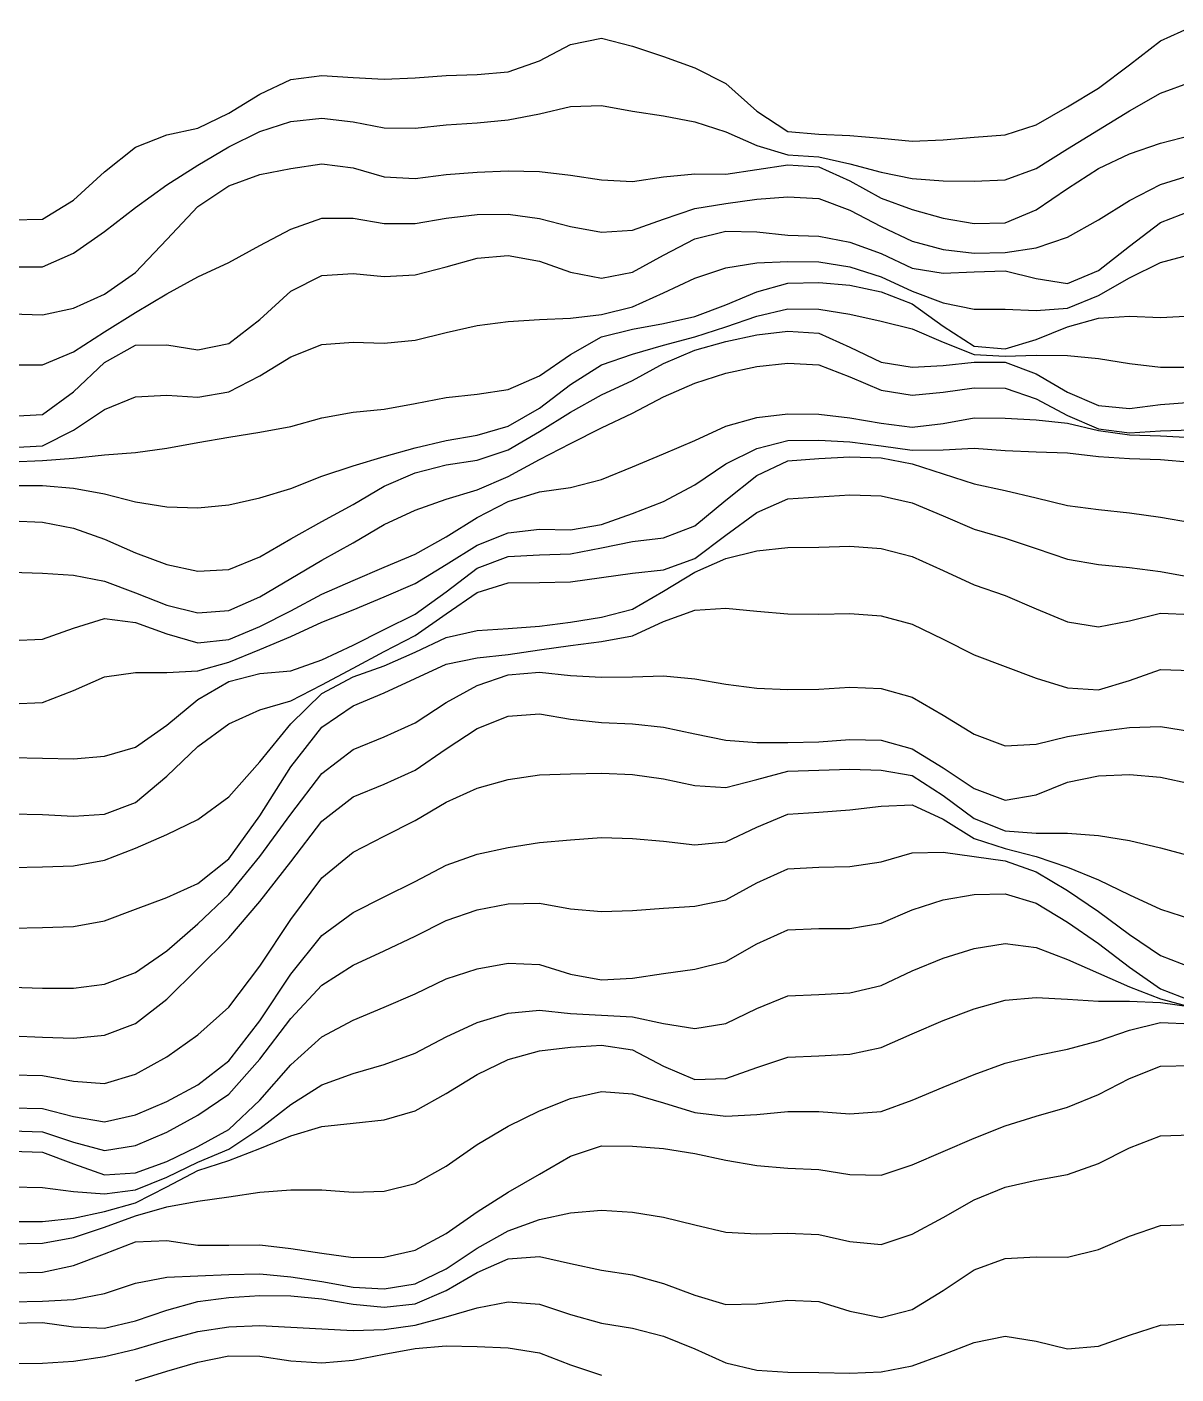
# Model space of a CAD drawing. Header units: metres. Extents: x 0 to 1200, y 54 to 769.
# Drawn here: x 600 to 748.5, y 580.4 to 754.5 of the extents above; entities that cross this region are included whole.
import ezdxf

# ---------------------------------------------------------------- set-up
doc = ezdxf.new("R2010")
doc.units = ezdxf.units.M

msp = doc.modelspace()

# ---------------------------------------------------------------- linework, layer by layer
for p, q in [((746.4871, 752.74945), (750.5005, 754.5341)), ((670.23315, 752.245), (674.2465, 753.0828)), ((674.2465, 753.0828), (678.2599, 752.0565)), ((742.47375, 749.63525), (746.4871, 752.74945)), ((666.2198, 750.13434), (670.23315, 752.245)), ((678.2599, 752.0565), (682.27325, 750.7164)), ((682.27325, 750.7164), (686.2866, 749.22894)), ((662.2064, 748.7378), (666.2198, 750.13434)), ((686.2866, 749.22894), (690.3, 747.20447)), ((738.4604, 746.6034), (742.47375, 749.63525)), ((630.0995, 745.85486), (634.11285, 747.7259)), ((634.11285, 747.7259), (638.1262, 748.2384)), ((638.1262, 748.2384), (642.1396, 747.9781)), ((642.1396, 747.9781), (646.15295, 747.7675)), ((646.15295, 747.7675), (650.1663, 747.96783)), ((650.1663, 747.96783), (654.1797, 748.26154)), ((654.1797, 748.26154), (658.19305, 748.3676)), ((658.19305, 748.3676), (662.2064, 748.7378)), ((690.3, 747.20447), (694.31335, 743.66046)), ((746.4871, 745.992), (750.5005, 747.44293)), ((626.0861, 743.39966), (630.0995, 745.85486)), ((734.447, 744.2001), (738.4604, 746.6034)), ((742.47375, 743.70386), (746.4871, 745.992)), ((666.2198, 743.29346), (670.23315, 744.24207)), ((670.23315, 744.24207), (674.2465, 744.3906)), ((674.2465, 744.3906), (678.2599, 743.6401)), ((678.2599, 743.6401), (682.27325, 743.0543)), ((694.31335, 743.66046), (698.3267, 741.0063)), ((730.43365, 741.87646), (734.447, 744.2001)), ((738.4604, 741.22156), (742.47375, 743.70386)), ((622.07275, 741.465), (626.0861, 743.39966)), ((630.0995, 741.0027), (634.11285, 742.3027)), ((634.11285, 742.3027), (638.1262, 742.7417)), ((638.1262, 742.7417), (642.1396, 742.2547)), ((642.1396, 742.2547), (646.15295, 741.5114)), ((650.1663, 741.4688), (654.1797, 741.87683)), ((654.1797, 741.87683), (658.19305, 742.1504)), ((658.19305, 742.1504), (662.2064, 742.5102)), ((662.2064, 742.5102), (666.2198, 743.29346)), ((682.27325, 743.0543), (686.2866, 742.2599)), ((686.2866, 742.2599), (690.3, 740.9724)), ((726.4203, 740.5743), (730.43365, 741.87646)), ((614.046, 738.98627), (618.0594, 740.57416)), ((618.0594, 740.57416), (622.07275, 741.465)), ((626.0861, 739.0212), (630.0995, 741.0027)), ((646.15295, 741.5114), (650.1663, 741.4688)), ((690.3, 740.9724), (694.31335, 739.2249)), ((698.3267, 741.0063), (702.3401, 740.67834)), ((702.3401, 740.67834), (706.35345, 740.50696)), ((706.35345, 740.50696), (710.3668, 740.1741)), ((710.3668, 740.1741), (714.3802, 739.75446)), ((718.39355, 739.92615), (722.4069, 740.30035)), ((722.4069, 740.30035), (726.4203, 740.5743)), ((734.447, 738.75745), (738.4604, 741.22156)), ((746.4871, 739.5062), (750.5005, 740.5594)), ((610.03265, 735.78784), (614.046, 738.98627)), ((622.07275, 736.6831), (626.0861, 739.0212)), ((694.31335, 739.2249), (698.3267, 738.01984)), ((714.3802, 739.75446), (718.39355, 739.92615)), ((730.43365, 736.23846), (734.447, 738.75745)), ((742.47375, 738.13885), (746.4871, 739.5062)), ((618.0594, 734.12177), (622.07275, 736.6831)), ((634.11285, 736.23987), (638.1262, 736.8226)), ((638.1262, 736.8226), (642.1396, 736.3175)), ((694.31335, 736.11707), (698.3267, 736.7166)), ((698.3267, 738.01984), (702.3401, 737.7265)), ((698.3267, 736.7166), (702.3401, 736.45703)), ((702.3401, 737.7265), (706.35345, 736.8496)), ((706.35345, 736.8496), (710.3668, 735.7394)), ((738.4604, 736.2394), (742.47375, 738.13885)), ((606.0193, 732.15326), (610.03265, 735.78784)), ((626.0861, 733.9963), (630.0995, 735.4439)), ((630.0995, 735.4439), (634.11285, 736.23987)), ((642.1396, 736.3175), (646.15295, 735.16864)), ((646.15295, 735.16864), (650.1663, 734.9411)), ((650.1663, 734.9411), (654.1797, 735.4438)), ((654.1797, 735.4438), (658.19305, 735.7647)), ((658.19305, 735.7647), (662.2064, 735.9144)), ((662.2064, 735.9144), (666.2198, 735.8272)), ((666.2198, 735.8272), (670.23315, 735.37244)), ((670.23315, 735.37244), (674.2465, 734.7868)), ((678.2599, 734.5396), (682.27325, 735.1389)), ((682.27325, 735.1389), (686.2866, 735.5447)), ((686.2866, 735.5447), (690.3, 735.50995)), ((690.3, 735.50995), (694.31335, 736.11707)), ((702.3401, 736.45703), (706.35345, 734.6368)), ((710.3668, 735.7394), (714.3802, 734.9559)), ((714.3802, 734.9559), (718.39355, 734.64795)), ((726.4203, 734.7836), (730.43365, 736.23846)), ((734.447, 733.66266), (738.4604, 736.2394)), ((746.4871, 734.1675), (750.5005, 735.43634)), ((614.046, 731.18274), (618.0594, 734.12177)), ((622.07275, 731.33685), (626.0861, 733.9963)), ((674.2465, 734.7868), (678.2599, 734.5396)), ((706.35345, 734.6368), (710.3668, 732.39966)), ((718.39355, 734.64795), (722.4069, 734.58575)), ((722.4069, 734.58575), (726.4203, 734.7836)), ((730.43365, 730.8803), (734.447, 733.66266)), ((742.47375, 732.0794), (746.4871, 734.1675)), ((602.0059, 729.6995), (606.0193, 732.15326)), ((686.2866, 731.0687), (690.3, 731.72974)), ((690.3, 731.72974), (694.31335, 732.26196)), ((694.31335, 732.26196), (698.3267, 732.568)), ((698.3267, 732.568), (702.3401, 732.3454)), ((702.3401, 732.3454), (706.35345, 730.854)), ((710.3668, 732.39966), (714.3802, 730.9173)), ((738.4604, 729.619), (742.47375, 732.0794)), ((597.99255, 729.5826), (602.0059, 729.6995)), ((610.03265, 728.10895), (614.046, 731.18274)), ((618.0594, 727.0602), (622.07275, 731.33685)), ((634.11285, 728.4114), (638.1262, 729.8062)), ((638.1262, 729.8062), (642.1396, 729.80035)), ((642.1396, 729.80035), (646.15295, 729.1245)), ((650.1663, 729.1247), (654.1797, 729.79706)), ((654.1797, 729.79706), (658.19305, 730.2849)), ((658.19305, 730.2849), (662.2064, 730.3223)), ((662.2064, 730.3223), (666.2198, 729.7557)), ((666.2198, 729.7557), (670.23315, 728.737)), ((678.2599, 728.25604), (682.27325, 729.6929)), ((682.27325, 729.6929), (686.2866, 731.0687)), ((706.35345, 730.854), (710.3668, 728.7369)), ((714.3802, 730.9173), (718.39355, 729.82214)), ((718.39355, 729.82214), (722.4069, 729.1214)), ((726.4203, 729.2195), (730.43365, 730.8803)), ((746.4871, 729.26306), (750.5005, 730.8197)), ((606.0193, 725.2711), (610.03265, 728.10895)), ((630.0995, 726.27264), (634.11285, 728.4114)), ((646.15295, 729.1245), (650.1663, 729.1247)), ((670.23315, 728.737), (674.2465, 728.0192)), ((674.2465, 728.0192), (678.2599, 728.25604)), ((686.2866, 727.15094), (690.3, 728.1465)), ((690.3, 728.1465), (694.31335, 728.031)), ((694.31335, 728.031), (698.3267, 727.62836)), ((710.3668, 728.7369), (714.3802, 726.85925)), ((722.4069, 729.1214), (726.4203, 729.2195)), ((734.447, 727.3774), (738.4604, 729.619)), ((742.47375, 726.21246), (746.4871, 729.26306)), ((614.046, 722.7789), (618.0594, 727.0602)), ((626.0861, 724.0944), (630.0995, 726.27264)), ((682.27325, 725.01746), (686.2866, 727.15094)), ((698.3267, 727.62836), (702.3401, 727.4722)), ((702.3401, 727.4722), (706.35345, 726.7308)), ((706.35345, 726.7308), (710.3668, 725.25854)), ((714.3802, 726.85925), (718.39355, 725.7497)), ((730.43365, 725.97345), (734.447, 727.3774)), ((738.4604, 723.04767), (742.47375, 726.21246)), ((602.0059, 723.53253), (606.0193, 725.2711)), ((654.1797, 723.5403), (658.19305, 724.6257)), ((658.19305, 724.6257), (662.2064, 725.0069)), ((662.2064, 725.0069), (666.2198, 724.2738)), ((678.2599, 722.834), (682.27325, 725.01746)), ((710.3668, 725.25854), (714.3802, 723.36414)), ((718.39355, 725.7497), (722.4069, 725.2887)), ((722.4069, 725.2887), (726.4203, 725.3948)), ((726.4203, 725.3948), (730.43365, 725.97345)), ((746.4871, 724.1002), (750.5005, 725.16846)), ((597.99255, 723.52875), (602.0059, 723.53253)), ((610.03265, 720.0063), (614.046, 722.7789)), ((622.07275, 722.21985), (626.0861, 724.0944)), ((650.1663, 722.48755), (654.1797, 723.5403)), ((666.2198, 724.2738), (670.23315, 722.8405)), ((670.23315, 722.8405), (674.2465, 722.073)), ((674.2465, 722.073), (678.2599, 722.834)), ((686.2866, 722.0585), (690.3, 723.3881)), ((690.3, 723.3881), (694.31335, 724.0337)), ((694.31335, 724.0337), (698.3267, 724.2293)), ((698.3267, 724.2293), (702.3401, 724.161)), ((702.3401, 724.161), (706.35345, 723.52985)), ((706.35345, 723.52985), (710.3668, 722.23346)), ((714.3802, 723.36414), (718.39355, 722.7002)), ((718.39355, 722.7002), (722.4069, 722.864)), ((722.4069, 722.864), (726.4203, 723.0154)), ((726.4203, 723.0154), (730.43365, 722.0085)), ((734.447, 721.3784), (738.4604, 723.04767)), ((742.47375, 722.1064), (746.4871, 724.1002)), ((618.0594, 720.05023), (622.07275, 722.21985)), ((634.11285, 720.3749), (638.1262, 722.42053)), ((638.1262, 722.42053), (642.1396, 722.64185)), ((642.1396, 722.64185), (646.15295, 722.28625)), ((646.15295, 722.28625), (650.1663, 722.48755)), ((682.27325, 720.1816), (686.2866, 722.0585)), ((694.31335, 720.3044), (698.3267, 721.42993)), ((698.3267, 721.42993), (702.3401, 721.512)), ((702.3401, 721.512), (706.35345, 721.1392)), ((706.35345, 721.1392), (710.3668, 720.287)), ((710.3668, 722.23346), (714.3802, 720.39795)), ((730.43365, 722.0085), (734.447, 721.3784)), ((738.4604, 719.83264), (742.47375, 722.1064)), ((606.0193, 718.1858), (610.03265, 720.0063)), ((614.046, 717.60205), (618.0594, 720.05023)), ((630.0995, 716.704), (634.11285, 720.3749)), ((678.2599, 718.34125), (682.27325, 720.1816)), ((690.3, 718.59607), (694.31335, 720.3044)), ((710.3668, 720.287), (714.3802, 718.7357)), ((714.3802, 720.39795), (718.39355, 718.88617)), ((734.447, 718.1906), (738.4604, 719.83264)), ((602.0059, 717.31635), (606.0193, 718.1858)), ((610.03265, 715.11176), (614.046, 717.60205)), ((674.2465, 717.33936), (678.2599, 718.34125)), ((686.2866, 717.1077), (690.3, 718.59607)), ((694.31335, 717.161), (698.3267, 718.0742)), ((698.3267, 718.0742), (702.3401, 718.06824)), ((702.3401, 718.06824), (706.35345, 717.4183)), ((714.3802, 718.7357), (718.39355, 715.85706)), ((718.39355, 718.88617), (722.4069, 718.0344)), ((722.4069, 718.0344), (726.4203, 718.03186)), ((726.4203, 718.03186), (730.43365, 717.8767)), ((730.43365, 717.8767), (734.447, 718.1906)), ((597.99255, 717.4555), (602.0059, 717.31635)), ((626.0861, 713.6239), (630.0995, 716.704)), ((654.1797, 715.04456), (658.19305, 715.9352)), ((658.19305, 715.9352), (662.2064, 716.46674)), ((662.2064, 716.46674), (666.2198, 716.7086)), ((666.2198, 716.7086), (670.23315, 716.8822)), ((670.23315, 716.8822), (674.2465, 717.33936)), ((678.2599, 715.44305), (682.27325, 716.181)), ((682.27325, 716.181), (686.2866, 717.1077)), ((686.2866, 714.4811), (690.3, 715.7649)), ((690.3, 715.7649), (694.31335, 717.161)), ((706.35345, 717.4183), (710.3668, 716.49963)), ((710.3668, 716.49963), (714.3802, 715.52576)), ((718.39355, 715.85706), (722.4069, 713.2573)), ((730.43365, 714.11304), (734.447, 715.76556)), ((734.447, 715.76556), (738.4604, 716.90607)), ((738.4604, 716.90607), (742.47375, 717.1433)), ((742.47375, 717.1433), (746.4871, 716.97906)), ((746.4871, 716.97906), (750.5005, 717.1687)), ((606.0193, 712.54645), (610.03265, 715.11176)), ((646.15295, 713.6577), (650.1663, 714.0455)), ((650.1663, 714.0455), (654.1797, 715.04456)), ((670.23315, 712.1886), (674.2465, 714.45386)), ((674.2465, 714.45386), (678.2599, 715.44305)), ((682.27325, 713.3983), (686.2866, 714.4811)), ((690.3, 713.8615), (694.31335, 714.7272)), ((694.31335, 714.7272), (698.3267, 715.2203)), ((698.3267, 715.2203), (702.3401, 714.9377)), ((702.3401, 714.9377), (706.35345, 713.1462)), ((714.3802, 715.52576), (718.39355, 713.78534)), ((726.4203, 712.9434), (730.43365, 714.11304)), ((602.0059, 710.86536), (606.0193, 712.54645)), ((610.03265, 711.136), (614.046, 713.41205)), ((614.046, 713.41205), (618.0594, 713.4443)), ((618.0594, 713.4443), (622.07275, 712.7721)), ((622.07275, 712.7721), (626.0861, 713.6239)), ((634.11285, 711.9078), (638.1262, 713.4896)), ((638.1262, 713.4896), (642.1396, 713.78516)), ((642.1396, 713.78516), (646.15295, 713.6577)), ((678.2599, 712.2357), (682.27325, 713.3983)), ((682.27325, 711.0105), (686.2866, 712.7468)), ((686.2866, 712.7468), (690.3, 713.8615)), ((706.35345, 713.1462), (710.3668, 711.21216)), ((718.39355, 713.78534), (722.4069, 712.20435)), ((722.4069, 713.2573), (726.4203, 712.9434)), ((597.99255, 710.86566), (602.0059, 710.86536)), ((606.0193, 707.3662), (610.03265, 711.136)), ((630.0995, 709.43726), (634.11285, 711.9078)), ((666.2198, 709.43787), (670.23315, 712.1886)), ((670.23315, 708.29364), (674.2465, 710.845)), ((674.2465, 710.845), (678.2599, 712.2357)), ((678.2599, 708.8412), (682.27325, 711.0105)), ((690.3, 709.7702), (694.31335, 710.63617)), ((694.31335, 710.63617), (698.3267, 711.07965)), ((698.3267, 711.07965), (702.3401, 710.83936)), ((702.3401, 710.83936), (706.35345, 709.2929)), ((710.3668, 711.21216), (714.3802, 710.565)), ((714.3802, 710.565), (718.39355, 710.7575)), ((718.39355, 710.7575), (722.4069, 711.1843)), ((722.4069, 712.20435), (726.4203, 711.98865)), ((722.4069, 711.1843), (726.4203, 711.2161)), ((726.4203, 711.98865), (730.43365, 712.11206)), ((726.4203, 711.2161), (730.43365, 709.6754)), ((730.43365, 712.11206), (734.447, 712.0638)), ((734.447, 712.0638), (738.4604, 711.68066)), ((738.4604, 711.68066), (742.47375, 711.0398)), ((742.47375, 711.0398), (746.4871, 710.5397)), ((746.4871, 710.5397), (750.5005, 710.54944)), ((626.0861, 707.358), (630.0995, 709.43726)), ((662.2064, 707.67834), (666.2198, 709.43787)), ((674.2465, 706.96216), (678.2599, 708.8412)), ((686.2866, 708.5043), (690.3, 709.7702)), ((706.35345, 709.2929), (710.3668, 707.57886)), ((730.43365, 709.6754), (734.447, 707.3023)), ((602.0059, 704.4525), (606.0193, 707.3662)), ((622.07275, 706.6823), (626.0861, 707.358)), ((654.1797, 706.635), (658.19305, 707.045)), ((658.19305, 707.045), (662.2064, 707.67834)), ((666.2198, 705.2366), (670.23315, 708.29364)), ((682.27325, 706.7317), (686.2866, 708.5043)), ((710.3668, 707.57886), (714.3802, 706.95386)), ((714.3802, 706.95386), (718.39355, 707.30066)), ((718.39355, 707.30066), (722.4069, 707.8859)), ((722.4069, 707.8859), (726.4203, 707.84766)), ((726.4203, 707.84766), (730.43365, 706.4593)), ((734.447, 707.3023), (738.4604, 705.59)), ((610.03265, 705.0733), (614.046, 706.6968)), ((614.046, 706.6968), (618.0594, 706.9192)), ((618.0594, 706.9192), (622.07275, 706.6823)), ((646.15295, 705.1406), (650.1663, 705.8477)), ((650.1663, 705.8477), (654.1797, 706.635)), ((670.23315, 704.726), (674.2465, 706.96216)), ((678.2599, 704.60535), (682.27325, 706.7317)), ((730.43365, 706.4593), (734.447, 704.3174)), ((738.4604, 705.59), (742.47375, 705.2229)), ((742.47375, 705.2229), (746.4871, 705.71075)), ((746.4871, 705.71075), (750.5005, 706.02374)), ((597.99255, 704.23254), (602.0059, 704.4525)), ((606.0193, 702.42316), (610.03265, 705.0733)), ((634.11285, 702.866), (638.1262, 703.9906)), ((638.1262, 703.9906), (642.1396, 704.7138)), ((642.1396, 704.7138), (646.15295, 705.1406)), ((662.2064, 702.91266), (666.2198, 705.2366)), ((666.2198, 702.24084), (670.23315, 704.726)), ((674.2465, 702.6928), (678.2599, 704.60535)), ((690.3, 702.9149), (694.31335, 704.03534)), ((694.31335, 704.03534), (698.3267, 704.51416)), ((698.3267, 704.51416), (702.3401, 704.4829)), ((702.3401, 704.4829), (706.35345, 703.9956)), ((706.35345, 703.9956), (710.3668, 703.2937)), ((718.39355, 703.272), (722.4069, 703.98926)), ((722.4069, 703.98926), (726.4203, 703.94073)), ((726.4203, 703.94073), (730.43365, 703.75244)), ((730.43365, 703.75244), (734.447, 703.32056)), ((734.447, 704.3174), (738.4604, 702.5906)), ((602.0059, 700.3838), (606.0193, 702.42316)), ((626.0861, 701.4958), (630.0995, 702.1585)), ((630.0995, 702.1585), (634.11285, 702.866)), ((658.19305, 701.76337), (662.2064, 702.91266)), ((662.2064, 699.8693), (666.2198, 702.24084)), ((670.23315, 700.6809), (674.2465, 702.6928)), ((686.2866, 701.07367), (690.3, 702.9149)), ((710.3668, 703.2937), (714.3802, 702.7987)), ((714.3802, 702.7987), (718.39355, 703.272)), ((734.447, 703.32056), (738.4604, 702.3686)), ((738.4604, 702.5906), (742.47375, 702.0636)), ((738.4604, 702.3686), (742.47375, 701.78894)), ((742.47375, 702.0636), (746.4871, 702.34)), ((746.4871, 702.34), (750.5005, 702.44257)), ((597.99255, 700.1804), (602.0059, 700.3838)), ((614.046, 699.5066), (618.0594, 700.0736)), ((618.0594, 700.0736), (622.07275, 700.799)), ((622.07275, 700.799), (626.0861, 701.4958)), ((646.15295, 698.99615), (650.1663, 700.1191)), ((650.1663, 700.1191), (654.1797, 701.09216)), ((654.1797, 701.09216), (658.19305, 701.76337)), ((666.2198, 698.6202), (670.23315, 700.6809)), ((682.27325, 699.331), (686.2866, 701.07367)), ((694.31335, 700.0409), (698.3267, 701.05145)), ((698.3267, 701.05145), (702.3401, 701.129)), ((702.3401, 701.129), (706.35345, 700.8925)), ((706.35345, 700.8925), (710.3668, 700.39996)), ((710.3668, 700.39996), (714.3802, 699.811)), ((718.39355, 699.8582), (722.4069, 700.0872)), ((722.4069, 700.0872), (726.4203, 699.7666)), ((742.47375, 701.78894), (746.4871, 701.6699)), ((746.4871, 701.6699), (750.5005, 701.4735)), ((597.99255, 698.3139), (602.0059, 698.4666)), ((602.0059, 698.4666), (606.0193, 698.79016)), ((606.0193, 698.79016), (610.03265, 699.2156)), ((610.03265, 699.2156), (614.046, 699.5066)), ((642.1396, 697.8061), (646.15295, 698.99615)), ((654.1797, 697.9064), (658.19305, 698.51544)), ((658.19305, 698.51544), (662.2064, 699.8693)), ((662.2064, 696.3996), (666.2198, 698.6202)), ((678.2599, 697.6891), (682.27325, 699.331)), ((690.3, 698.0398), (694.31335, 700.0409)), ((694.31335, 696.54565), (698.3267, 698.463)), ((698.3267, 698.463), (702.3401, 698.733)), ((702.3401, 698.733), (706.35345, 698.9428)), ((706.35345, 698.9428), (710.3668, 698.8481)), ((710.3668, 698.8481), (714.3802, 698.0618)), ((714.3802, 699.811), (718.39355, 699.8582)), ((726.4203, 699.7666), (730.43365, 699.6202)), ((730.43365, 699.6202), (734.447, 699.4909)), ((734.447, 699.4909), (738.4604, 699.01215)), ((738.4604, 699.01215), (742.47375, 698.74036)), ((742.47375, 698.74036), (746.4871, 698.6371)), ((746.4871, 698.6371), (750.5005, 698.29034)), ((638.1262, 696.45087), (642.1396, 697.8061)), ((646.15295, 695.1682), (650.1663, 696.8958)), ((650.1663, 696.8958), (654.1797, 697.9064)), ((674.2465, 696.0483), (678.2599, 697.6891)), ((686.2866, 695.33545), (690.3, 698.0398)), ((714.3802, 698.0618), (718.39355, 696.76794)), ((718.39355, 696.76794), (722.4069, 695.48883)), ((597.99255, 695.2414), (602.0059, 695.2573)), ((602.0059, 695.2573), (606.0193, 694.8907)), ((606.0193, 694.8907), (610.03265, 694.15753)), ((630.0995, 693.642), (634.11285, 694.8556)), ((634.11285, 694.8556), (638.1262, 696.45087)), ((642.1396, 692.8053), (646.15295, 695.1682)), ((658.19305, 694.71075), (662.2064, 696.3996)), ((666.2198, 694.43353), (670.23315, 694.9756)), ((670.23315, 694.9756), (674.2465, 696.0483)), ((682.27325, 693.20764), (686.2866, 695.33545)), ((690.3, 693.34155), (694.31335, 696.54565)), ((722.4069, 695.48883), (726.4203, 694.5884)), ((610.03265, 694.15753), (614.046, 693.14813)), ((614.046, 693.14813), (618.0594, 692.506)), ((626.0861, 692.7572), (630.0995, 693.642)), ((650.1663, 692.0635), (654.1797, 693.499)), ((654.1797, 693.499), (658.19305, 694.71075)), ((658.19305, 691.1066), (662.2064, 693.1869)), ((662.2064, 693.1869), (666.2198, 694.43353)), ((678.2599, 691.6177), (682.27325, 693.20764)), ((686.2866, 690.03613), (690.3, 693.34155)), ((694.31335, 691.77576), (698.3267, 693.5474)), ((698.3267, 693.5474), (702.3401, 693.80884)), ((702.3401, 693.80884), (706.35345, 694.0484)), ((706.35345, 694.0484), (710.3668, 693.93994)), ((710.3668, 693.93994), (714.3802, 693.01416)), ((726.4203, 694.5884), (730.43365, 693.6432)), ((730.43365, 693.6432), (734.447, 692.6891)), ((618.0594, 692.506), (622.07275, 692.38336)), ((622.07275, 692.38336), (626.0861, 692.7572)), ((638.1262, 690.6006), (642.1396, 692.8053)), ((646.15295, 690.22864), (650.1663, 692.0635)), ((674.2465, 690.1951), (678.2599, 691.6177)), ((690.3, 688.8315), (694.31335, 691.77576)), ((714.3802, 693.01416), (718.39355, 691.3313)), ((734.447, 692.6891), (738.4604, 692.1583)), ((738.4604, 692.1583), (742.47375, 691.73047)), ((742.47375, 691.73047), (746.4871, 691.14667)), ((597.99255, 690.6845), (602.0059, 690.5042)), ((602.0059, 690.5042), (606.0193, 689.73083)), ((606.0193, 689.73083), (610.03265, 688.32654)), ((634.11285, 688.3594), (638.1262, 690.6006)), ((642.1396, 687.8471), (646.15295, 690.22864)), ((654.1797, 688.6115), (658.19305, 691.1066)), ((670.23315, 689.51605), (674.2465, 690.1951)), ((682.27325, 688.47955), (686.2866, 690.03613)), ((718.39355, 691.3313), (722.4069, 689.6134)), ((746.4871, 691.14667), (750.5005, 690.48773)), ((610.03265, 688.32654), (614.046, 686.5599)), ((630.0995, 686.02985), (634.11285, 688.3594)), ((650.1663, 686.35657), (654.1797, 688.6115)), ((658.19305, 687.5261), (662.2064, 689.1342)), ((662.2064, 689.1342), (666.2198, 689.60986)), ((666.2198, 689.60986), (670.23315, 689.51605)), ((674.2465, 687.18365), (678.2599, 688.0025)), ((678.2599, 688.0025), (682.27325, 688.47955)), ((686.2866, 685.8125), (690.3, 688.8315)), ((722.4069, 689.6134), (726.4203, 688.43)), ((726.4203, 688.43), (730.43365, 687.10187)), ((614.046, 686.5599), (618.0594, 685.0308)), ((638.1262, 685.6031), (642.1396, 687.8471)), ((646.15295, 684.6997), (650.1663, 686.35657)), ((654.1797, 685.02167), (658.19305, 687.5261)), ((662.2064, 686.09106), (666.2198, 686.2742)), ((666.2198, 686.2742), (670.23315, 686.4067)), ((670.23315, 686.4067), (674.2465, 687.18365)), ((690.3, 685.8078), (694.31335, 686.809)), ((694.31335, 686.809), (698.3267, 687.2189)), ((698.3267, 687.2189), (702.3401, 687.2992)), ((702.3401, 687.2992), (706.35345, 687.39606)), ((706.35345, 687.39606), (710.3668, 687.1151)), ((710.3668, 687.1151), (714.3802, 686.08234)), ((730.43365, 687.10187), (734.447, 685.74133)), ((618.0594, 685.0308), (622.07275, 684.1993)), ((622.07275, 684.1993), (626.0861, 684.40967)), ((626.0861, 684.40967), (630.0995, 686.02985)), ((634.11285, 683.25323), (638.1262, 685.6031)), ((642.1396, 682.9571), (646.15295, 684.6997)), ((650.1663, 682.58765), (654.1797, 685.02167)), ((654.1797, 681.4944), (658.19305, 684.5558)), ((658.19305, 684.5558), (662.2064, 686.09106)), ((682.27325, 684.36395), (686.2866, 685.8125)), ((686.2866, 684.04425), (690.3, 685.8078)), ((714.3802, 686.08234), (718.39355, 684.28156)), ((734.447, 685.74133), (738.4604, 685.041)), ((738.4604, 685.041), (742.47375, 684.65393)), ((742.47375, 684.65393), (746.4871, 684.1415)), ((597.99255, 684.04), (602.0059, 683.9373)), ((602.0059, 683.9373), (606.0193, 683.68396)), ((606.0193, 683.68396), (610.03265, 682.8928)), ((610.03265, 682.8928), (614.046, 681.3789)), ((630.0995, 680.8411), (634.11285, 683.25323)), ((638.1262, 681.19434), (642.1396, 682.9571)), ((658.19305, 681.439), (662.2064, 682.6733)), ((662.2064, 682.6733), (666.2198, 682.7147)), ((666.2198, 682.7147), (670.23315, 682.78284)), ((670.23315, 682.78284), (674.2465, 683.37756)), ((674.2465, 683.37756), (678.2599, 683.93585)), ((678.2599, 683.93585), (682.27325, 684.36395)), ((682.27325, 681.6104), (686.2866, 684.04425)), ((718.39355, 684.28156), (722.4069, 682.421)), ((746.4871, 684.1415), (750.5005, 683.4232)), ((614.046, 681.3789), (618.0594, 679.78186)), ((634.11285, 679.07275), (638.1262, 681.19434)), ((646.15295, 680.85455), (650.1663, 682.58765)), ((650.1663, 678.62244), (654.1797, 681.4944)), ((654.1797, 678.6712), (658.19305, 681.439)), ((678.2599, 679.25244), (682.27325, 681.6104)), ((722.4069, 682.421), (726.4203, 681.0403)), ((726.4203, 681.0403), (730.43365, 679.32837)), ((618.0594, 679.78186), (622.07275, 678.8145)), ((626.0861, 679.0971), (630.0995, 680.8411)), ((638.1262, 677.56866), (642.1396, 679.18475)), ((642.1396, 679.18475), (646.15295, 680.85455)), ((674.2465, 678.2416), (678.2599, 679.25244)), ((686.2866, 679.1245), (690.3, 679.38434)), ((690.3, 679.38434), (694.31335, 679.0144)), ((730.43365, 679.32837), (734.447, 677.6147)), ((606.0193, 676.8033), (610.03265, 678.0404)), ((610.03265, 678.0404), (614.046, 677.56256)), ((614.046, 677.56256), (618.0594, 676.07434)), ((622.07275, 678.8145), (626.0861, 679.0971)), ((630.0995, 677.01056), (634.11285, 679.07275)), ((634.11285, 675.7144), (638.1262, 677.56866)), ((646.15295, 676.63916), (650.1663, 678.62244)), ((650.1663, 675.8583), (654.1797, 678.6712)), ((666.2198, 677.0882), (670.23315, 677.5661)), ((670.23315, 677.5661), (674.2465, 678.2416)), ((678.2599, 675.813), (682.27325, 677.6909)), ((682.27325, 677.6909), (686.2866, 679.1245)), ((694.31335, 679.0144), (698.3267, 678.64484)), ((698.3267, 678.64484), (702.3401, 678.6375)), ((702.3401, 678.6375), (706.35345, 678.7167)), ((706.35345, 678.7167), (710.3668, 678.40015)), ((710.3668, 678.40015), (714.3802, 677.30865)), ((734.447, 677.6147), (738.4604, 676.9709)), ((738.4604, 676.9709), (742.47375, 677.7472)), ((742.47375, 677.7472), (746.4871, 678.7687)), ((746.4871, 678.7687), (750.5005, 678.5587)), ((602.0059, 675.4027), (606.0193, 676.8033)), ((618.0594, 676.07434), (622.07275, 674.9029)), ((626.0861, 675.32996), (630.0995, 677.01056)), ((630.0995, 674.0665), (634.11285, 675.7144)), ((642.1396, 674.5991), (646.15295, 676.63916)), ((646.15295, 673.7828), (650.1663, 675.8583)), ((654.1797, 675.6048), (658.19305, 676.49634)), ((658.19305, 676.49634), (662.2064, 676.7581)), ((662.2064, 676.7581), (666.2198, 677.0882)), ((674.2465, 675.0967), (678.2599, 675.813)), ((714.3802, 677.30865), (718.39355, 675.3794)), ((597.99255, 675.22174), (602.0059, 675.4027)), ((622.07275, 674.9029), (626.0861, 675.32996)), ((626.0861, 672.4185), (630.0995, 674.0665)), ((638.1262, 672.7387), (642.1396, 674.5991)), ((650.1663, 673.71765), (654.1797, 675.6048)), ((662.2064, 673.3943), (666.2198, 673.99634)), ((666.2198, 673.99634), (670.23315, 674.55493)), ((670.23315, 674.55493), (674.2465, 675.0967)), ((718.39355, 675.3794), (722.4069, 673.3602)), ((622.07275, 671.28894), (626.0861, 672.4185)), ((634.11285, 671.3062), (638.1262, 672.7387)), ((642.1396, 671.6272), (646.15295, 673.7828)), ((646.15295, 671.9617), (650.1663, 673.71765)), ((654.1797, 672.17413), (658.19305, 672.99115)), ((658.19305, 672.99115), (662.2064, 673.3943)), ((722.4069, 673.3602), (726.4203, 671.85956)), ((606.0193, 668.75806), (610.03265, 670.50226)), ((610.03265, 670.50226), (614.046, 671.0726)), ((614.046, 671.0726), (618.0594, 671.08856)), ((618.0594, 671.08856), (622.07275, 671.28894)), ((626.0861, 669.9366), (630.0995, 670.9364)), ((630.0995, 670.9364), (634.11285, 671.3062)), ((638.1262, 669.47394), (642.1396, 671.6272)), ((638.1262, 668.3709), (642.1396, 670.5177)), ((642.1396, 670.5177), (646.15295, 671.9617)), ((650.1663, 670.31256), (654.1797, 672.17413)), ((658.19305, 669.41626), (662.2064, 670.7646)), ((662.2064, 670.7646), (666.2198, 671.1439)), ((666.2198, 671.1439), (670.23315, 670.7081)), ((670.23315, 670.7081), (674.2465, 670.47894)), ((674.2465, 670.47894), (678.2599, 670.5205)), ((678.2599, 670.5205), (682.27325, 670.62915)), ((682.27325, 670.62915), (686.2866, 670.2591)), ((726.4203, 671.85956), (730.43365, 670.3593)), ((742.47375, 670.0631), (746.4871, 671.45917)), ((746.4871, 671.45917), (750.5005, 671.3222)), ((602.0059, 667.2233), (606.0193, 668.75806)), ((622.07275, 667.5802), (626.0861, 669.9366)), ((634.11285, 667.43665), (638.1262, 669.47394)), ((646.15295, 668.47266), (650.1663, 670.31256)), ((654.1797, 667.1832), (658.19305, 669.41626)), ((686.2866, 670.2591), (690.3, 669.56995)), ((690.3, 669.56995), (694.31335, 669.06305)), ((694.31335, 669.06305), (698.3267, 668.8616)), ((698.3267, 668.8616), (702.3401, 668.91254)), ((702.3401, 668.91254), (706.35345, 669.1651)), ((706.35345, 669.1651), (710.3668, 669.012)), ((710.3668, 669.012), (714.3802, 667.88226)), ((730.43365, 670.3593), (734.447, 669.08026)), ((734.447, 669.08026), (738.4604, 668.8367)), ((738.4604, 668.8367), (742.47375, 670.0631)), ((597.99255, 667.0184), (602.0059, 667.2233)), ((618.0594, 664.2824), (622.07275, 667.5802)), ((630.0995, 666.23553), (634.11285, 667.43665)), ((634.11285, 664.425), (638.1262, 668.3709)), ((642.1396, 666.78595), (646.15295, 668.47266)), ((650.1663, 664.5895), (654.1797, 667.1832)), ((714.3802, 667.88226), (718.39355, 665.57275)), ((626.0861, 664.4535), (630.0995, 666.23553)), ((638.1262, 663.99866), (642.1396, 666.78595)), ((658.19305, 663.84955), (662.2064, 665.44556)), ((662.2064, 665.44556), (666.2198, 665.7477)), ((666.2198, 665.7477), (670.23315, 665.032)), ((718.39355, 665.57275), (722.4069, 663.1174)), ((614.046, 661.4353), (618.0594, 664.2824)), ((622.07275, 661.50635), (626.0861, 664.4535)), ((630.0995, 659.51733), (634.11285, 664.425)), ((634.11285, 658.875), (638.1262, 663.99866)), ((646.15295, 662.7843), (650.1663, 664.5895)), ((654.1797, 661.23114), (658.19305, 663.84955)), ((670.23315, 665.032), (674.2465, 664.5965)), ((674.2465, 664.5965), (678.2599, 664.4455)), ((678.2599, 664.4455), (682.27325, 664.0261)), ((682.27325, 664.0261), (686.2866, 663.1681)), ((738.4604, 663.4424), (742.47375, 663.96313)), ((742.47375, 663.96313), (746.4871, 664.11633)), ((746.4871, 664.11633), (750.5005, 663.45496)), ((642.1396, 661.1221), (646.15295, 662.7843)), ((686.2866, 663.1681), (690.3, 662.34314)), ((690.3, 662.34314), (694.31335, 662.0278)), ((694.31335, 662.0278), (698.3267, 662.0443)), ((698.3267, 662.0443), (702.3401, 662.12787)), ((702.3401, 662.12787), (706.35345, 662.41626)), ((706.35345, 662.41626), (710.3668, 662.3119)), ((710.3668, 662.3119), (714.3802, 661.1975)), ((722.4069, 663.1174), (726.4203, 661.60095)), ((726.4203, 661.60095), (730.43365, 661.80994)), ((730.43365, 661.80994), (734.447, 662.8162)), ((734.447, 662.8162), (738.4604, 663.4424)), ((597.99255, 660.0709), (602.0059, 660.02734)), ((602.0059, 660.02734), (606.0193, 659.9402)), ((606.0193, 659.9402), (610.03265, 660.256)), ((610.03265, 660.256), (614.046, 661.4353)), ((618.0594, 657.6599), (622.07275, 661.50635)), ((638.1262, 658.0071), (642.1396, 661.1221)), ((650.1663, 658.4398), (654.1797, 661.23114)), ((714.3802, 661.1975), (718.39355, 658.73944)), ((626.0861, 655.0105), (630.0995, 659.51733)), ((630.0995, 652.5417), (634.11285, 658.875)), ((646.15295, 656.6489), (650.1663, 658.4398)), ((694.31335, 657.2438), (698.3267, 658.3105)), ((698.3267, 658.3105), (702.3401, 658.4675)), ((702.3401, 658.4675), (706.35345, 658.5629)), ((706.35345, 658.5629), (710.3668, 658.467)), ((710.3668, 658.467), (714.3802, 657.74585)), ((718.39355, 658.73944), (722.4069, 656.1018)), ((614.046, 654.2962), (618.0594, 657.6599)), ((634.11285, 652.7492), (638.1262, 658.0071)), ((642.1396, 655.0068), (646.15295, 656.6489)), ((658.19305, 656.14087), (662.2064, 657.26855)), ((662.2064, 657.26855), (666.2198, 657.87164)), ((666.2198, 657.87164), (670.23315, 657.9631)), ((670.23315, 657.9631), (674.2465, 658.072)), ((674.2465, 658.072), (678.2599, 657.888)), ((678.2599, 657.888), (682.27325, 657.31824)), ((682.27325, 657.31824), (686.2866, 656.4877)), ((690.3, 656.2312), (694.31335, 657.2438)), ((714.3802, 657.74585), (718.39355, 655.1676)), ((730.43365, 655.2779), (734.447, 656.9055)), ((734.447, 656.9055), (738.4604, 657.71027)), ((738.4604, 657.71027), (742.47375, 657.89154)), ((742.47375, 657.89154), (746.4871, 657.54736)), ((746.4871, 657.54736), (750.5005, 656.689)), ((622.07275, 652.09515), (626.0861, 655.0105)), ((638.1262, 651.8433), (642.1396, 655.0068)), ((654.1797, 654.3123), (658.19305, 656.14087)), ((686.2866, 656.4877), (690.3, 656.2312)), ((718.39355, 655.1676), (722.4069, 652.20685)), ((722.4069, 656.1018), (726.4203, 654.58075)), ((726.4203, 654.58075), (730.43365, 655.2779)), ((610.03265, 652.76953), (614.046, 654.2962)), ((650.1663, 651.945), (654.1797, 654.3123)), ((702.3401, 653.01587), (706.35345, 653.33594)), ((706.35345, 653.33594), (710.3668, 653.80396)), ((710.3668, 653.80396), (714.3802, 653.9783)), ((714.3802, 653.9783), (718.39355, 652.1014)), ((597.99255, 652.79083), (602.0059, 652.7396)), ((602.0059, 652.7396), (606.0193, 652.48956)), ((606.0193, 652.48956), (610.03265, 652.76953)), ((618.0594, 650.1286), (622.07275, 652.09515)), ((626.0861, 646.99915), (630.0995, 652.5417)), ((630.0995, 647.3053), (634.11285, 652.7492)), ((634.11285, 646.6119), (638.1262, 651.8433)), ((646.15295, 649.9426), (650.1663, 651.945)), ((694.31335, 651.0766), (698.3267, 652.7625)), ((698.3267, 652.7625), (702.3401, 653.01587)), ((718.39355, 652.1014), (722.4069, 649.6146)), ((722.4069, 652.20685), (726.4203, 650.63367)), ((614.046, 648.37695), (618.0594, 650.1286)), ((642.1396, 647.83466), (646.15295, 649.9426)), ((670.23315, 649.4296), (674.2465, 649.7338)), ((674.2465, 649.7338), (678.2599, 649.6269)), ((678.2599, 649.6269), (682.27325, 649.2588)), ((690.3, 649.1797), (694.31335, 651.0766)), ((722.4069, 649.6146), (726.4203, 648.3198)), ((726.4203, 650.63367), (730.43365, 650.3003)), ((730.43365, 650.3003), (734.447, 650.31)), ((734.447, 650.31), (738.4604, 650.0216)), ((738.4604, 650.0216), (742.47375, 649.36865)), ((610.03265, 646.8214), (614.046, 648.37695)), ((638.1262, 644.5376), (642.1396, 647.83466)), ((658.19305, 647.5963), (662.2064, 648.4436)), ((662.2064, 648.4436), (666.2198, 649.084)), ((666.2198, 649.084), (670.23315, 649.4296)), ((682.27325, 649.2588), (686.2866, 648.81177)), ((686.2866, 648.81177), (690.3, 649.1797)), ((714.3802, 647.7751), (718.39355, 647.8577)), ((718.39355, 647.8577), (722.4069, 647.2965)), ((726.4203, 648.3198), (730.43365, 647.3104)), ((742.47375, 649.36865), (746.4871, 648.39795)), ((746.4871, 648.39795), (750.5005, 647.3552)), ((602.0059, 645.9458), (606.0193, 646.08826)), ((606.0193, 646.08826), (610.03265, 646.8214)), ((622.07275, 643.7865), (626.0861, 646.99915)), ((626.0861, 642.40015), (630.0995, 647.3053)), ((630.0995, 641.46344), (634.11285, 646.6119)), ((650.1663, 644.06836), (654.1797, 646.1855)), ((654.1797, 646.1855), (658.19305, 647.5963)), ((706.35345, 646.0196), (710.3668, 646.6224)), ((710.3668, 646.6224), (714.3802, 647.7751)), ((722.4069, 647.2965), (726.4203, 646.72815)), ((726.4203, 646.72815), (730.43365, 645.315)), ((730.43365, 647.3104), (734.447, 645.92896)), ((597.99255, 645.8523), (602.0059, 645.9458)), ((634.11285, 639.1686), (638.1262, 644.5376)), ((694.31335, 643.8805), (698.3267, 645.69183)), ((698.3267, 645.69183), (702.3401, 645.90125)), ((702.3401, 645.90125), (706.35345, 646.0196)), ((730.43365, 645.315), (734.447, 642.9071)), ((734.447, 645.92896), (738.4604, 644.26306)), ((618.0594, 641.9828), (622.07275, 643.7865)), ((646.15295, 642.0962), (650.1663, 644.06836)), ((690.3, 641.6964), (694.31335, 643.8805)), ((734.447, 642.9071), (738.4604, 640.19)), ((738.4604, 644.26306), (742.47375, 642.35284)), ((614.046, 640.47797), (618.0594, 641.9828)), ((622.07275, 638.5742), (626.0861, 642.40015)), ((626.0861, 636.77374), (630.0995, 641.46344)), ((642.1396, 640.0509), (646.15295, 642.0962)), ((658.19305, 640.3785), (662.2064, 641.15485)), ((662.2064, 641.15485), (666.2198, 641.2741)), ((666.2198, 641.2741), (670.23315, 640.54895)), ((682.27325, 640.61145), (686.2866, 640.8791)), ((686.2866, 640.8791), (690.3, 641.6964)), ((714.3802, 640.4048), (718.39355, 641.68005)), ((718.39355, 641.68005), (722.4069, 642.37384)), ((722.4069, 642.37384), (726.4203, 642.48553)), ((726.4203, 642.48553), (730.43365, 641.26306)), ((730.43365, 641.26306), (734.447, 638.8138)), ((742.47375, 642.35284), (746.4871, 640.4866)), ((610.03265, 638.9942), (614.046, 640.47797)), ((630.0995, 633.10394), (634.11285, 639.1686)), ((638.1262, 637.0687), (642.1396, 640.0509)), ((654.1797, 639.0237), (658.19305, 640.3785)), ((670.23315, 640.54895), (674.2465, 640.18445)), ((674.2465, 640.18445), (678.2599, 640.2988)), ((678.2599, 640.2988), (682.27325, 640.61145)), ((710.3668, 638.677), (714.3802, 640.4048)), ((738.4604, 640.19), (742.47375, 637.20776)), ((746.4871, 640.4866), (750.5005, 639.1906)), ((597.99255, 638.0162), (602.0059, 638.1017)), ((602.0059, 638.1017), (606.0193, 638.26434)), ((606.0193, 638.26434), (610.03265, 638.9942)), ((618.0594, 635.0877), (622.07275, 638.5742)), ((650.1663, 636.9879), (654.1797, 639.0237)), ((694.31335, 635.987), (698.3267, 637.82306)), ((698.3267, 637.82306), (702.3401, 638.0011)), ((702.3401, 638.0011), (706.35345, 637.9994)), ((706.35345, 637.9994), (710.3668, 638.677)), ((734.447, 638.8138), (738.4604, 636.0599)), ((622.07275, 632.804), (626.0861, 636.77374)), ((634.11285, 632.0833), (638.1262, 637.0687)), ((646.15295, 635.10455), (650.1663, 636.9879)), ((690.3, 633.72253), (694.31335, 635.987)), ((722.4069, 635.38367), (726.4203, 636.0426)), ((726.4203, 636.0426), (730.43365, 635.5219)), ((738.4604, 636.0599), (742.47375, 632.98846)), ((742.47375, 637.20776), (746.4871, 634.50073)), ((614.046, 632.28265), (618.0594, 635.0877)), ((642.1396, 633.22644), (646.15295, 635.10455)), ((714.3802, 632.51025), (718.39355, 634.16425)), ((718.39355, 634.16425), (722.4069, 635.38367)), ((730.43365, 635.5219), (734.447, 633.9629)), ((734.447, 633.9629), (738.4604, 632.1986)), ((746.4871, 634.50073), (750.5005, 632.9647)), ((610.03265, 630.79596), (614.046, 632.28265)), ((618.0594, 628.854), (622.07275, 632.804)), ((626.0861, 627.8006), (630.0995, 633.10394)), ((638.1262, 630.6572), (642.1396, 633.22644)), ((654.1797, 631.46594), (658.19305, 632.7708)), ((658.19305, 632.7708), (662.2064, 633.50964)), ((662.2064, 633.50964), (666.2198, 633.3525)), ((666.2198, 633.3525), (670.23315, 632.0658)), ((678.2599, 631.58014), (682.27325, 632.1876)), ((682.27325, 632.1876), (686.2866, 632.74835)), ((686.2866, 632.74835), (690.3, 633.72253)), ((710.3668, 630.612), (714.3802, 632.51025)), ((738.4604, 632.1986), (742.47375, 630.457)), ((742.47375, 632.98846), (746.4871, 630.1738)), ((606.0193, 630.281), (610.03265, 630.79596)), ((630.0995, 626.05536), (634.11285, 632.0833)), ((634.11285, 626.3675), (638.1262, 630.6572)), ((650.1663, 629.53394), (654.1797, 631.46594)), ((670.23315, 632.0658), (674.2465, 631.3538)), ((674.2465, 631.3538), (678.2599, 631.58014)), ((706.35345, 629.6827), (710.3668, 630.612)), ((742.47375, 630.457), (746.4871, 628.8902)), ((597.99255, 630.3878), (602.0059, 630.2858)), ((602.0059, 630.2858), (606.0193, 630.281)), ((614.046, 625.68524), (618.0594, 628.854)), ((646.15295, 627.7956), (650.1663, 629.53394)), ((694.31335, 627.6579), (698.3267, 629.27185)), ((698.3267, 629.27185), (702.3401, 629.4654)), ((702.3401, 629.4654), (706.35345, 629.6827)), ((722.4069, 627.59436), (726.4203, 628.70917)), ((726.4203, 628.70917), (730.43365, 629.0831)), ((730.43365, 629.0831), (734.447, 628.8512)), ((734.447, 628.8512), (738.4604, 628.6064)), ((746.4871, 630.1738), (750.5005, 628.63715)), ((746.4871, 628.8902), (750.5005, 627.8162)), ((622.07275, 624.24304), (626.0861, 627.8006)), ((642.1396, 626.1546), (646.15295, 627.7956)), ((658.19305, 625.83026), (662.2064, 627.04926)), ((662.2064, 627.04926), (666.2198, 627.42847)), ((666.2198, 627.42847), (670.23315, 626.99207)), ((670.23315, 626.99207), (674.2465, 626.7935)), ((690.3, 625.7153), (694.31335, 627.6579)), ((718.39355, 626.1002), (722.4069, 627.59436)), ((738.4604, 628.6064), (742.47375, 628.58295)), ((742.47375, 628.58295), (746.4871, 628.4398)), ((746.4871, 628.4398), (750.5005, 627.8723)), ((610.03265, 624.21423), (614.046, 625.68524)), ((626.0861, 620.8612), (630.0995, 626.05536)), ((630.0995, 621.105), (634.11285, 626.3675)), ((638.1262, 624.0022), (642.1396, 626.1546)), ((654.1797, 623.9826), (658.19305, 625.83026)), ((674.2465, 626.7935), (678.2599, 626.5675)), ((678.2599, 626.5675), (682.27325, 625.69556)), ((682.27325, 625.69556), (686.2866, 625.0546)), ((686.2866, 625.0546), (690.3, 625.7153)), ((714.3802, 624.38043), (718.39355, 626.1002)), ((742.47375, 624.85455), (746.4871, 625.8259)), ((746.4871, 625.8259), (750.5005, 625.6723)), ((597.99255, 624.09686), (602.0059, 623.94086)), ((602.0059, 623.94086), (606.0193, 623.8266)), ((606.0193, 623.8266), (610.03265, 624.21423)), ((618.0594, 621.40186), (622.07275, 624.24304)), ((634.11285, 620.34436), (638.1262, 624.0022)), ((650.1663, 621.8915), (654.1797, 623.9826)), ((710.3668, 622.6169), (714.3802, 624.38043)), ((734.447, 622.3813), (738.4604, 623.4521)), ((738.4604, 623.4521), (742.47375, 624.85455)), ((646.15295, 620.39606), (650.1663, 621.8915)), ((662.2064, 621.0468), (666.2198, 622.17883)), ((666.2198, 622.17883), (670.23315, 622.6321)), ((670.23315, 622.6321), (674.2465, 622.9116)), ((674.2465, 622.9116), (678.2599, 622.30695)), ((678.2599, 622.30695), (682.27325, 620.2082)), ((702.3401, 621.5133), (706.35345, 621.7423)), ((706.35345, 621.7423), (710.3668, 622.6169)), ((730.43365, 621.57684), (734.447, 622.3813)), ((614.046, 619.1421), (618.0594, 621.40186)), ((622.07275, 617.76733), (626.0861, 620.8612)), ((626.0861, 616.59106), (630.0995, 621.105)), ((630.0995, 615.79987), (634.11285, 620.34436)), ((642.1396, 619.22363), (646.15295, 620.39606)), ((658.19305, 619.12823), (662.2064, 621.0468)), ((682.27325, 620.2082), (686.2866, 618.44574)), ((690.3, 618.5747), (694.31335, 620.03094)), ((694.31335, 620.03094), (698.3267, 621.3473)), ((698.3267, 621.3473), (702.3401, 621.5133)), ((722.4069, 619.12463), (726.4203, 620.5566)), ((726.4203, 620.5566), (730.43365, 621.57684)), ((742.47375, 618.61456), (746.4871, 620.1858)), ((746.4871, 620.1858), (750.5005, 620.2894)), ((597.99255, 619.06244), (602.0059, 618.9842)), ((602.0059, 618.9842), (606.0193, 618.25073)), ((606.0193, 618.25073), (610.03265, 617.95795)), ((610.03265, 617.95795), (614.046, 619.1421)), ((638.1262, 617.77875), (642.1396, 619.22363)), ((654.1797, 616.6584), (658.19305, 619.12823)), ((686.2866, 618.44574), (690.3, 618.5747)), ((718.39355, 617.48975), (722.4069, 619.12463)), ((738.4604, 616.5246), (742.47375, 618.61456)), ((618.0594, 615.616), (622.07275, 617.76733)), ((622.07275, 613.876), (626.0861, 616.59106)), ((634.11285, 615.2235), (638.1262, 617.77875)), ((650.1663, 614.4015), (654.1797, 616.6584)), ((670.23315, 616.0072), (674.2465, 616.92755)), ((674.2465, 616.92755), (678.2599, 616.6304)), ((678.2599, 616.6304), (682.27325, 615.4607)), ((714.3802, 615.8128), (718.39355, 617.48975)), ((734.447, 614.9066), (738.4604, 616.5246)), ((597.99255, 614.8237), (602.0059, 614.7362)), ((614.046, 613.91956), (618.0594, 615.616)), ((626.0861, 611.9905), (630.0995, 615.79987)), ((630.0995, 612.115), (634.11285, 615.2235)), ((666.2198, 614.3947), (670.23315, 616.0072)), ((682.27325, 615.4607), (686.2866, 614.20056)), ((710.3668, 614.32983), (714.3802, 615.8128)), ((730.43365, 613.73193), (734.447, 614.9066)), ((602.0059, 614.7362), (606.0193, 613.6814)), ((606.0193, 613.6814), (610.03265, 612.99475)), ((610.03265, 612.99475), (614.046, 613.91956)), ((618.0594, 611.6766), (622.07275, 613.876)), ((642.1396, 612.80914), (646.15295, 613.2511)), ((646.15295, 613.2511), (650.1663, 614.4015)), ((662.2064, 612.45013), (666.2198, 614.3947)), ((686.2866, 614.20056), (690.3, 613.71234)), ((690.3, 613.71234), (694.31335, 613.94977)), ((694.31335, 613.94977), (698.3267, 614.3451)), ((698.3267, 614.3451), (702.3401, 614.31134)), ((702.3401, 614.31134), (706.35345, 614.0372)), ((706.35345, 614.0372), (710.3668, 614.32983)), ((726.4203, 612.4902), (730.43365, 613.73193)), ((597.99255, 611.8148), (602.0059, 611.71075)), ((602.0059, 611.71075), (606.0193, 610.37537)), ((614.046, 609.9497), (618.0594, 611.6766)), ((622.07275, 609.81), (626.0861, 611.9905)), ((626.0861, 609.4645), (630.0995, 612.115)), ((634.11285, 611.1858), (638.1262, 612.39355)), ((638.1262, 612.39355), (642.1396, 612.80914)), ((658.19305, 610.0473), (662.2064, 612.45013)), ((722.4069, 610.9024), (726.4203, 612.4902)), ((746.4871, 611.1749), (750.5005, 611.3323)), ((606.0193, 610.37537), (610.03265, 609.30304)), ((610.03265, 609.30304), (614.046, 609.9497)), ((618.0594, 607.8755), (622.07275, 609.81)), ((626.0861, 608.0163), (630.0995, 609.5627)), ((630.0995, 609.5627), (634.11285, 611.1858)), ((654.1797, 607.2591), (658.19305, 610.0473)), ((670.23315, 608.5655), (674.2465, 609.89417)), ((674.2465, 609.89417), (678.2599, 609.84503)), ((678.2599, 609.84503), (682.27325, 609.5664)), ((682.27325, 609.5664), (686.2866, 608.89386)), ((718.39355, 609.1534), (722.4069, 610.9024)), ((738.4604, 607.60785), (742.47375, 609.6258)), ((742.47375, 609.6258), (746.4871, 611.1749)), ((597.99255, 609.2046), (602.0059, 609.09326)), ((602.0059, 609.09326), (606.0193, 607.54736)), ((614.046, 606.40283), (618.0594, 607.8755)), ((622.07275, 607.7669), (626.0861, 609.4645)), ((622.07275, 606.70544), (626.0861, 608.0163)), ((666.2198, 606.2079), (670.23315, 608.5655)), ((686.2866, 608.89386), (690.3, 608.0359)), ((690.3, 608.0359), (694.31335, 607.3517)), ((714.3802, 607.44324), (718.39355, 609.1534)), ((606.0193, 607.54736), (610.03265, 606.12915)), ((610.03265, 606.12915), (614.046, 606.40283)), ((618.0594, 605.82043), (622.07275, 607.7669)), ((618.0594, 604.5706), (622.07275, 606.70544)), ((650.1663, 605.0004), (654.1797, 607.2591)), ((662.2064, 603.8849), (666.2198, 606.2079)), ((694.31335, 607.3517), (698.3267, 607.0196)), ((698.3267, 607.0196), (702.3401, 606.83136)), ((702.3401, 606.83136), (706.35345, 606.18933)), ((706.35345, 606.18933), (710.3668, 606.0883)), ((710.3668, 606.0883), (714.3802, 607.44324)), ((730.43365, 605.44165), (734.447, 606.1771)), ((734.447, 606.1771), (738.4604, 607.60785)), ((597.99255, 604.59393), (602.0059, 604.50775)), ((602.0059, 604.50775), (606.0193, 604.00476)), ((614.046, 604.2189), (618.0594, 605.82043)), ((614.046, 602.5227), (618.0594, 604.5706)), ((646.15295, 604.0353), (650.1663, 605.0004)), ((722.4069, 602.91705), (726.4203, 604.5603)), ((726.4203, 604.5603), (730.43365, 605.44165)), ((606.0193, 604.00476), (610.03265, 603.6962)), ((610.03265, 603.6962), (614.046, 604.2189)), ((618.0594, 602.0072), (622.07275, 602.72296)), ((622.07275, 602.72296), (626.0861, 603.28015)), ((626.0861, 603.28015), (630.0995, 603.88806)), ((630.0995, 603.88806), (634.11285, 604.2092)), ((634.11285, 604.2092), (638.1262, 604.2212)), ((638.1262, 604.2212), (642.1396, 603.9217)), ((642.1396, 603.9217), (646.15295, 604.0353)), ((658.19305, 601.3779), (662.2064, 603.8849)), ((718.39355, 600.6334), (722.4069, 602.91705)), ((606.0193, 600.5508), (610.03265, 601.3934)), ((610.03265, 601.3934), (614.046, 602.5227)), ((610.03265, 599.3629), (614.046, 600.8518)), ((614.046, 600.8518), (618.0594, 602.0072)), ((654.1797, 598.5444), (658.19305, 601.3779)), ((666.2198, 600.3587), (670.23315, 601.2461)), ((670.23315, 601.2461), (674.2465, 601.57983)), ((674.2465, 601.57983), (678.2599, 601.2966)), ((678.2599, 601.2966), (682.27325, 600.6738)), ((597.99255, 600.1089), (602.0059, 600.10925)), ((602.0059, 600.10925), (606.0193, 600.5508)), ((606.0193, 598.0418), (610.03265, 599.3629)), ((662.2064, 598.8921), (666.2198, 600.3587)), ((682.27325, 600.6738), (686.2866, 599.67554)), ((686.2866, 599.67554), (690.3, 598.744)), ((714.3802, 598.46027), (718.39355, 600.6334)), ((742.47375, 598.1977), (746.4871, 599.5748)), ((746.4871, 599.5748), (750.5005, 599.74054)), ((602.0059, 597.2991), (606.0193, 598.0418)), ((610.03265, 595.9322), (614.046, 597.48755)), ((614.046, 597.48755), (618.0594, 597.6648)), ((618.0594, 597.6648), (622.07275, 597.06213)), ((650.1663, 596.38947), (654.1797, 598.5444)), ((658.19305, 596.6615), (662.2064, 598.8921)), ((690.3, 598.744), (694.31335, 598.4973)), ((694.31335, 598.4973), (698.3267, 598.59265)), ((698.3267, 598.59265), (702.3401, 598.4095)), ((702.3401, 598.4095), (706.35345, 597.52606)), ((706.35345, 597.52606), (710.3668, 597.15594)), ((710.3668, 597.15594), (714.3802, 598.46027)), ((738.4604, 596.48035), (742.47375, 598.1977)), ((597.99255, 597.2323), (602.0059, 597.2991)), ((606.0193, 594.4153), (610.03265, 595.9322)), ((622.07275, 597.06213), (626.0861, 597.0483)), ((626.0861, 597.0483), (630.0995, 597.0809)), ((630.0995, 597.0809), (634.11285, 596.6264)), ((634.11285, 596.6264), (638.1262, 596.0003)), ((638.1262, 596.0003), (642.1396, 595.4402)), ((646.15295, 595.5151), (650.1663, 596.38947)), ((654.1797, 594.0041), (658.19305, 596.6615)), ((734.447, 595.51587), (738.4604, 596.48035)), ((602.0059, 593.5383), (606.0193, 594.4153)), ((642.1396, 595.4402), (646.15295, 595.5151)), ((650.1663, 592.03375), (654.1797, 594.0041)), ((658.19305, 593.5359), (662.2064, 595.268)), ((662.2064, 595.268), (666.2198, 595.57697)), ((666.2198, 595.57697), (670.23315, 594.65845)), ((670.23315, 594.65845), (674.2465, 593.8048)), ((718.39355, 591.2023), (722.4069, 593.8489)), ((722.4069, 593.8489), (726.4203, 595.3258)), ((726.4203, 595.3258), (730.43365, 595.5482)), ((730.43365, 595.5482), (734.447, 595.51587)), ((597.99255, 593.45667), (602.0059, 593.5383)), ((610.03265, 590.79364), (614.046, 592.1174)), ((614.046, 592.1174), (618.0594, 592.89557)), ((618.0594, 592.89557), (622.07275, 593.0966)), ((622.07275, 593.0966), (626.0861, 593.2759)), ((626.0861, 593.2759), (630.0995, 593.3359)), ((630.0995, 593.3359), (634.11285, 592.973)), ((634.11285, 592.973), (638.1262, 592.34753)), ((638.1262, 592.34753), (642.1396, 591.6229)), ((654.1797, 591.2004), (658.19305, 593.5359)), ((674.2465, 593.8048), (678.2599, 593.2253)), ((678.2599, 593.2253), (682.27325, 592.10266)), ((682.27325, 592.10266), (686.2866, 590.56744)), ((606.0193, 590.02704), (610.03265, 590.79364)), ((626.0861, 590.266), (630.0995, 590.5407)), ((630.0995, 590.5407), (634.11285, 590.5068)), ((634.11285, 590.5068), (638.1262, 590.1227)), ((642.1396, 591.6229), (646.15295, 591.4034)), ((646.15295, 591.4034), (650.1663, 592.03375)), ((650.1663, 589.4643), (654.1797, 591.2004)), ((686.2866, 590.56744), (690.3, 589.36896)), ((714.3802, 588.7399), (718.39355, 591.2023)), ((597.99255, 589.7149), (602.0059, 589.7976)), ((602.0059, 589.7976), (606.0193, 590.02704)), ((614.046, 587.2588), (618.0594, 588.64734)), ((618.0594, 588.64734), (622.07275, 589.7608)), ((622.07275, 589.7608), (626.0861, 590.266)), ((638.1262, 590.1227), (642.1396, 589.426)), ((642.1396, 589.426), (646.15295, 589.03436)), ((646.15295, 589.03436), (650.1663, 589.4643)), ((654.1797, 587.7801), (658.19305, 588.9574)), ((658.19305, 588.9574), (662.2064, 589.7131)), ((662.2064, 589.7131), (666.2198, 589.43835)), ((666.2198, 589.43835), (670.23315, 588.0945)), ((690.3, 589.36896), (694.31335, 589.46)), ((694.31335, 589.46), (698.3267, 589.9533)), ((698.3267, 589.9533), (702.3401, 589.75464)), ((702.3401, 589.75464), (706.35345, 588.51746)), ((710.3668, 587.6941), (714.3802, 588.7399)), ((597.99255, 586.9555), (602.0059, 587.0355)), ((602.0059, 587.0355), (606.0193, 586.47705)), ((610.03265, 586.30023), (614.046, 587.2588)), ((650.1663, 586.69727), (654.1797, 587.7801)), ((670.23315, 588.0945), (674.2465, 586.9579)), ((674.2465, 586.9579), (678.2599, 586.3076)), ((706.35345, 588.51746), (710.3668, 587.6941)), ((746.4871, 586.693), (750.5005, 586.90076)), ((606.0193, 586.47705), (610.03265, 586.30023)), ((618.0594, 584.8027), (622.07275, 585.8683)), ((622.07275, 585.8683), (626.0861, 586.4811)), ((626.0861, 586.4811), (630.0995, 586.65906)), ((630.0995, 586.65906), (634.11285, 586.4645)), ((634.11285, 586.4645), (638.1262, 586.2183)), ((638.1262, 586.2183), (642.1396, 586.02124)), ((642.1396, 586.02124), (646.15295, 586.1508)), ((646.15295, 586.1508), (650.1663, 586.69727)), ((678.2599, 586.3076), (682.27325, 585.29224)), ((682.27325, 585.29224), (686.2866, 583.6633)), ((722.4069, 584.45874), (726.4203, 585.2869)), ((726.4203, 585.2869), (730.43365, 584.6534)), ((738.4604, 584.01263), (742.47375, 585.41455)), ((742.47375, 585.41455), (746.4871, 586.693)), ((610.03265, 582.6643), (614.046, 583.5984)), ((614.046, 583.5984), (618.0594, 584.8027)), ((646.15295, 582.9654), (650.1663, 583.6964)), ((650.1663, 583.6964), (654.1797, 584.047)), ((654.1797, 584.047), (658.19305, 583.9364)), ((658.19305, 583.9364), (662.2064, 583.76514)), ((662.2064, 583.76514), (666.2198, 583.1356)), ((686.2866, 583.6633), (690.3, 581.8544)), ((718.39355, 582.90515), (722.4069, 584.45874)), ((730.43365, 584.6534), (734.447, 583.6625)), ((734.447, 583.6625), (738.4604, 584.01263)), ((597.99255, 581.7498), (602.0059, 581.7869)), ((602.0059, 581.7869), (606.0193, 582.05286)), ((606.0193, 582.05286), (610.03265, 582.6643)), ((618.0594, 580.7454), (622.07275, 581.9251)), ((622.07275, 581.9251), (626.0861, 582.72424)), ((626.0861, 582.72424), (630.0995, 582.68524)), ((630.0995, 582.68524), (634.11285, 582.0985)), ((634.11285, 582.0985), (638.1262, 581.8533)), ((638.1262, 581.8533), (642.1396, 582.1905)), ((642.1396, 582.1905), (646.15295, 582.9654)), ((666.2198, 583.1356), (670.23315, 581.57367)), ((690.3, 581.8544), (694.31335, 580.912)), ((714.3802, 581.4572), (718.39355, 582.90515)), ((614.046, 579.50366), (618.0594, 580.7454)), ((670.23315, 581.57367), (674.2465, 580.2562)), ((694.31335, 580.912), (698.3267, 580.64233)), ((698.3267, 580.64233), (702.3401, 580.59143)), ((702.3401, 580.59143), (706.35345, 580.5193)), ((706.35345, 580.5193), (710.3668, 580.69556)), ((710.3668, 580.69556), (714.3802, 581.4572))]:
    msp.add_line(p, q)

doc.saveas('drawing.dxf')
